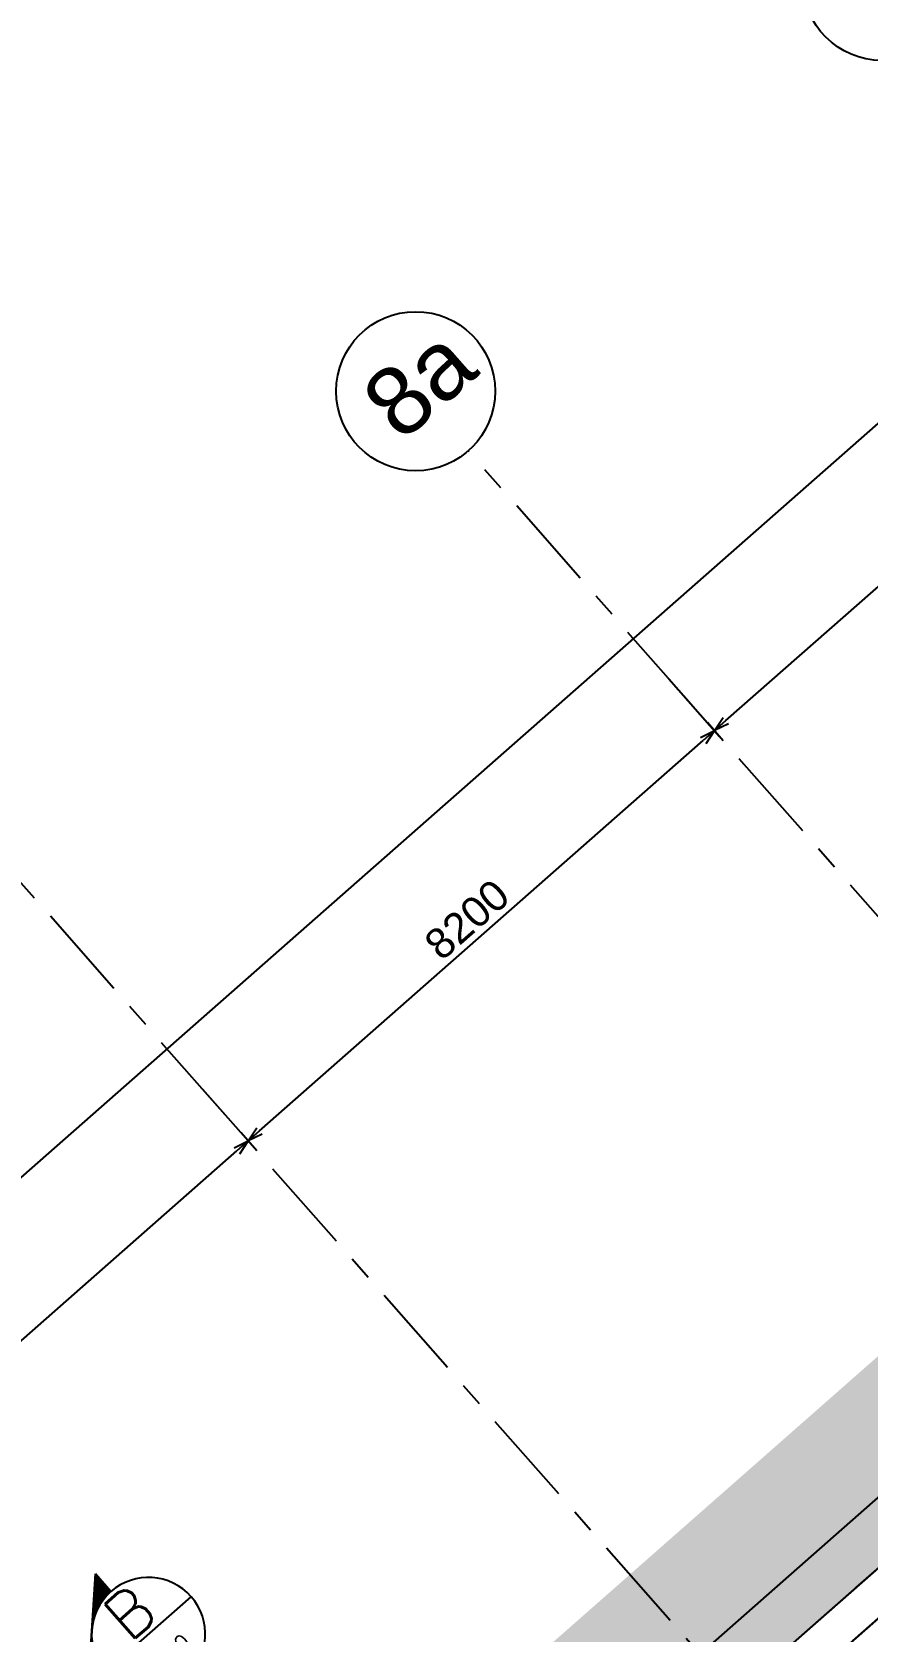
# Model space of a CAD drawing. Header units: millimetres. Extents: x 833946797 to 834440930, y 817746008 to 818399503.
# Drawn here: x 834299991 to 834311014, y 818022827 to 818043939 of the extents above; entities that cross this region are included whole.
import ezdxf
from ezdxf.enums import TextEntityAlignment as Align

# ---------------------------------------------------------------- set-up
doc = ezdxf.new("R2010")
doc.units = ezdxf.units.MM
doc.header["$LTSCALE"] = 100
for name, pattern in [('base plan(mm)$0$PHANTOM', [2.5, 1.25, -0.25, 0.25, -0.25, 0.25, -0.25]), ('Grid Line', [22.224999999999994, 12.7, -3.174999999999999, 3.174999999999999, -3.174999999999999]), ('Hidden', [9.524999999999999, 6.35, -3.175])]:
    doc.linetypes.add(name, pattern=pattern)
for name, color, linetype in [('+C-160', 160, 'Hidden'), ('A-COLS', 3, 'Continuous'), ('DLN020__', 6, 'Continuous'), ('DLN030_1', 1, 'Continuous'), ('DLN051__', 7, 'Continuous'), ('DLN052__', 7, 'Continuous'), ('DLN060__', 7, 'Continuous'), ('DLN660', 1, 'Continuous'), ('DLN914', 3, 'base plan(mm)$0$PHANTOM'), ('MARK', 7, 'Continuous')]:
    doc.layers.add(name, color=color, linetype=linetype)
doc.layers.add('A-WALL', color=7, linetype='Continuous', lineweight=9)
doc.styles.add('romans', font='romans.shx')
doc.styles.get("Standard").update_dxf_attribs({"font": 'swiss.ttf'})
doc.styles.add('Swis721tBT', font='swissl.ttf')
doc.dimstyles.new('INTDIM', dxfattribs={"dimtxt": 200, "dimasz": 125, "dimexe": 100, "dimexo": 150, "dimgap": 80, "dimtad": 1, "dimdec": 0, "dimzin": 9, "dimdsep": 46, "dimtxsty": 'Swis721tBT', "dimblk": 'OPEN30', "dimcen": -125, "dimclrd": 256, "dimclre": 256, "dimclrt": 2, "dimaunit": 1, "dimadec": 1, "dimazin": 0, "dimtfac": 0.4444444444444444, "dimtdec": 0, "dimtix": 1, "dimtmove": 2, "dimatfit": 3, "dimldrblk": 'OPEN30', "dimfxl": 0, "dimtolj": 1, "dimlwd": -1, "dimlwe": -1, "dimarcsym": 0})

# ---------------------------------------------------------------- blocks, each defined once
blk = doc.blocks.new('_Open30')
at = {"color": 0, "linetype": 'ByBlock', "lineweight": -2}
for p, q in [((-1, 0.26794919), (0, 0)), ((0, 0), (-1, -0.26794919)), ((0, 0), (-1, 0))]:
    blk.add_line(p, q, dxfattribs=at)
blk = doc.blocks.new('*D25')
at = {"layer": 'Defpoints', "color": 0}
for p in [(834302143.7785676, 818030093.6633787), (834302844.5138489, 818029297.4410814), (834297320.1041328, 818021195.0761733)]:
    blk.add_point(p, dxfattribs=at)
at = {"layer": 'DLN030_1', "linetype": 'Continuous'}
for p, q in [((834302242.8775067, 818029981.0605357), (834302910.5798084, 818029222.3725194)), ((834295863.1375422, 818023153.3068281), (834302694.3767247, 818029165.3091626)), ((834297221.0051937, 818021307.6790164), (834295646.9344589, 818023096.2434715))]:
    blk.add_line(p, q, dxfattribs=at)
at = {"layer": 'DLN030_1', "xscale": 200, "yscale": 200, "zscale": 200}
for p, rotation in [((834302844.5138489, 818029297.4410814), 41.35019658541407), ((834295713.0004182, 818023021.1749095), 221.350196585414)]:
    blk.add_blockref('_Open30', p, dxfattribs=dict(at, rotation=rotation))
at = {"layer": 'DLN030_1', "color": 2, "insert": (834299090.0946409, 818026373.6789387), "char_height": 400, "attachment_point": 5, "rotation": 41.350196585414075, "style": 'Swis721tBT'}
blk.add_mtext('\\A1;9500', dxfattribs=at)
blk = doc.blocks.new('*D26')
at = {"layer": 'Defpoints', "color": 0}
for p in [(834308299.4007286, 818035511.0719672), (834309000.1360098, 818034714.8496699), (834302143.7785676, 818030093.6633787)]:
    blk.add_point(p, dxfattribs=at)
at = {"layer": 'DLN030_1', "linetype": 'Continuous'}
for p, q in [((834308398.4996676, 818035398.4691242), (834309066.2019693, 818034639.7811079)), ((834302994.6510445, 818029429.5729189), (834308849.9988858, 818034582.7177511)), ((834302242.8775067, 818029981.0605357), (834302910.5798799, 818029222.3724381))]:
    blk.add_line(p, q, dxfattribs=at)
at = {"layer": 'DLN030_1', "xscale": 200, "yscale": 200, "zscale": 200}
for p, rotation in [((834309000.1360098, 818034714.8496699), 41.35019658541407), ((834302844.5139204, 818029297.4410001), 221.350196585414)]:
    blk.add_blockref('_Open30', p, dxfattribs=dict(at, rotation=rotation))
at = {"layer": 'DLN030_1', "color": 2, "insert": (834305733.6624727, 818032220.5162785), "char_height": 400, "attachment_point": 5, "rotation": 41.350196585414075, "style": 'Swis721tBT'}
blk.add_mtext('\\A1;8200', dxfattribs=at)
blk = doc.blocks.new('*D27')
at = {"layer": 'Defpoints', "color": 0}
for p in [(834314455.0228885, 818040928.4805546), (834315155.7581697, 818040132.2582574), (834308299.4007286, 818035511.0719672)]:
    blk.add_point(p, dxfattribs=at)
at = {"layer": 'DLN030_1', "linetype": 'Continuous'}
for p, q in [((834314554.1218276, 818040815.8777114), (834315221.8241291, 818040057.1896954)), ((834309150.2732055, 818034846.9815075), (834315005.6210455, 818040000.1263386)), ((834308398.4996676, 818035398.4691242), (834309066.2020408, 818034639.7810266))]:
    blk.add_line(p, q, dxfattribs=at)
at = {"layer": 'DLN030_1', "xscale": 200, "yscale": 200, "zscale": 200}
for p, rotation in [((834315155.7581697, 818040132.2582574), 41.35019658541407), ((834309000.1360813, 818034714.8495888), 221.350196585414)]:
    blk.add_blockref('_Open30', p, dxfattribs=dict(at, rotation=rotation))
at = {"layer": 'DLN030_1', "color": 2, "insert": (834311889.284633, 818037637.9248666), "char_height": 400, "attachment_point": 5, "rotation": 41.350196585414075, "style": 'Swis721tBT'}
blk.add_mtext('\\A1;8200', dxfattribs=at)
blk = doc.blocks.new('*D30')
at = {"layer": 'Defpoints', "color": 0}
for p in [(834315938.6100206, 818045751.3765471), (834317314.1239, 818044188.4256722), (834265417.4671645, 818001288.9865495)]:
    blk.add_point(p, dxfattribs=at)
at = {"layer": 'DLN030_1', "linetype": 'Continuous'}
for p, q in [((834316037.7089597, 818045638.7737039), (834317380.1898594, 818044113.35711)), ((834266943.1187557, 817999858.1669255), (834317163.986776, 818044056.2937535)), ((834265516.5661036, 818001176.3837065), (834266859.047591, 817999650.9664446))]:
    blk.add_line(p, q, dxfattribs=at)
at = {"layer": 'DLN030_1', "xscale": 200, "yscale": 200, "zscale": 200}
for p, rotation in [((834317314.1239, 818044188.4256722), 41.35019658541407), ((834266792.9816316, 817999726.0350068), 221.350196585414)]:
    blk.add_blockref('_Open30', p, dxfattribs=dict(at, rotation=rotation))
at = {"layer": 'DLN030_1', "color": 2, "insert": (834291094.813788, 818022092.5010924), "char_height": 400, "attachment_point": 1, "rotation": 41.350196585414075, "line_spacing_factor": 0.9385317878468563, "style": 'Swis721tBT'}
blk.add_mtext('\\A1;67300', dxfattribs=at)
blk = doc.blocks.new('*X7')
at = {"color": 0}
for p, q in [((66039.1414633413, 54900), (66065.84002230906, 54900)), ((66051.6414633413, 54912.5), (66065.84002230906, 54912.5)), ((66064.1414633413, 54925), (66065.84002230906, 54925)), ((65826.6414633413, 54687.5), (66065.84002230906, 54687.5)), ((65839.1414633413, 54700), (66065.84002230906, 54700)), ((65851.6414633413, 54712.5), (66065.84002230906, 54712.5)), ((65864.1414633413, 54725), (66065.84002230906, 54725)), ((65876.6414633413, 54737.5), (66065.84002230906, 54737.5)), ((65889.1414633413, 54750), (66065.84002230906, 54750)), ((65901.6414633413, 54762.5), (66065.84002230906, 54762.5)), ((65914.1414633413, 54775), (66065.84002230906, 54775)), ((65926.6414633413, 54787.5), (66065.84002230906, 54787.5)), ((65939.1414633413, 54800), (66065.84002230906, 54800)), ((65951.6414633413, 54812.5), (66065.84002230906, 54812.5)), ((65964.1414633413, 54825), (66065.84002230906, 54825)), ((65976.6414633413, 54837.5), (66065.84002230906, 54837.5)), ((65989.1414633413, 54850), (66065.84002230906, 54850)), ((66001.6414633413, 54862.5), (66065.84002230906, 54862.5)), ((66014.1414633413, 54875), (66065.84002230906, 54875)), ((66026.6414633413, 54887.5), (66065.84002230906, 54887.5)), ((65614.1414633413, 54475), (65628.04354662479, 54475)), ((65626.6414633413, 54487.5), (65645.97639706728, 54487.5)), ((65639.1414633413, 54500), (65665.09986524869, 54500)), ((65651.6414633413, 54512.5), (65685.59354545441, 54512.5)), ((65664.1414633413, 54525), (65707.692576639, 54525)), ((65676.6414633413, 54537.5), (65731.71534120996, 54537.5)), ((65689.1414633413, 54550), (65758.11203820755, 54550)), ((65701.6414633413, 54562.5), (65787.5573928138, 54562.5)), ((65714.1414633413, 54575), (65821.14954117146, 54575)), ((65726.6414633413, 54587.5), (65860.91774133661, 54587.5)), ((65739.1414633413, 54600), (65911.56639877426, 54600)), ((65751.6414633413, 54612.5), (65993.07285527498, 54612.5)), ((65764.1414633413, 54625), (66065.84002230906, 54625)), ((65776.6414633413, 54637.5), (66065.84002230906, 54637.5)), ((65789.1414633413, 54650), (66065.84002230906, 54650)), ((65801.6414633413, 54662.5), (66065.84002230906, 54662.5)), ((65814.1414633413, 54675), (66065.84002230906, 54675)), ((65401.64146334129, 54262.5), (65429.19397499046, 54262.5)), ((65414.14146334129, 54275), (65437.15059242655, 54275)), ((65426.64146334129, 54287.5), (65445.46101804989, 54287.5)), ((65439.14146334129, 54300), (65454.13967196977, 54300)), ((65451.64146334129, 54312.5), (65463.20246267242, 54312.5)), ((65464.14146334129, 54325), (65472.66699699067, 54325)), ((65476.64146334129, 54337.5), (65482.55283091449, 54337.5)), ((65489.14146334129, 54350), (65492.88177136527, 54350)), ((65501.64146334129, 54362.5), (65503.67824220996, 54362.5)), ((65514.14146334129, 54375), (65514.96973205575, 54375)), ((65526.64146334129, 54387.5), (65526.78734736589, 54387.5)), ((65551.6414633413, 54412.5), (65552.14779371046, 54412.5)), ((65564.1414633413, 54425), (65565.7781107399, 54425)), ((65576.6414633413, 54437.5), (65580.11208911827, 54437.5)), ((65589.1414633413, 54450), (65595.21401924254, 54450)), ((65601.6414633413, 54462.5), (65611.16041594655, 54462.5)), ((65189.14146334129, 54050), (65338.75122098476, 54050)), ((65201.64146334129, 54062.5), (65342.02869696879, 54062.5)), ((65214.14146334129, 54075), (65345.53797152035, 54075)), ((65226.64146334129, 54087.5), (65349.28245026688, 54087.5)), ((65239.14146334129, 54100), (65353.26584109662, 54100)), ((65251.64146334129, 54112.5), (65357.49217456037, 54112.5)), ((65264.14146334129, 54125), (65361.96582680975, 54125)), ((65276.64146334129, 54137.5), (65366.69154539632, 54137.5)), ((65289.14146334129, 54150), (65371.67447832909, 54150)), ((65301.64146334129, 54162.5), (65376.92020685257, 54162.5)), ((65314.14146334129, 54175), (65382.43478249288, 54175)), ((65326.64146334129, 54187.5), (65388.2247690216, 54187.5)), ((65339.14146334129, 54200), (65394.29729011076, 54200)), ((65351.64146334129, 54212.5), (65400.66008360979, 54212.5)), ((65364.14146334129, 54225), (65407.32156354911, 54225)), ((65376.64146334129, 54237.5), (65414.29089123206, 54237.5)), ((65389.14146334129, 54250), (65421.57805704432, 54250)), ((65008.71823771733, 53862.5), (65315.84836914469, 53862.5)), ((65014.14146334129, 53875), (65315.89356455637, 53875)), ((65021.21823771733, 53850), (65316.01152849424, 53850)), ((65026.64146334129, 53887.5), (65316.14715241139, 53887.5)), ((65033.71823771733, 53837.5), (65316.38317868362, 53837.5)), ((65039.14146334129, 53900), (65316.60934430994, 53900)), ((65051.64146334129, 53912.5), (65317.28052665449, 53912.5)), ((65064.14146334129, 53925), (65318.16126226955, 53925)), ((65076.64146334129, 53937.5), (65319.25229277298, 53937.5)), ((65089.14146334129, 53950), (65320.5545417223, 53950)), ((65101.64146334129, 53962.5), (65322.06911856652, 53962.5)), ((65114.14146334129, 53975), (65323.79732344761, 53975)), ((65126.64146334129, 53987.5), (65325.74065289086, 53987.5)), ((65139.14146334129, 54000), (65327.9008064567, 54000)), ((65151.64146334129, 54012.5), (65330.27969441446, 54012.5)), ((65164.14146334129, 54025), (65332.87944652616, 54025)), ((65176.64146334129, 54037.5), (65335.70242203661, 54037.5)), ((65046.21823771733, 53825), (65316.96363012111, 53825)), ((65058.71823771733, 53812.5), (65317.75336884113, 53812.5)), ((65071.21823771733, 53800), (65318.753058551, 53800)), ((65083.71823771733, 53787.5), (65319.96354343495, 53787.5)), ((65096.21823771733, 53775), (65321.38585175318, 53775)), ((65108.71823771733, 53762.5), (65323.02120026803, 53762.5)), ((65121.21823771733, 53750), (65324.87099954305, 53750)), ((65133.71823771733, 53737.5), (65326.93686016991, 53737.5)), ((65146.21823771733, 53725), (65329.22059998866, 53725)), ((65158.71823771733, 53712.5), (65331.724252379, 53712.5)), ((65171.21823771733, 53700), (65334.45007571459, 53700)), ((65183.71823771733, 53687.5), (65337.40056408356, 53687.5)), ((65196.21823771733, 53675), (65340.57845940899, 53675)), ((65208.71823771733, 53662.5), (65343.98676510186, 53662.5)), ((65221.21823771733, 53650), (65347.62876142474, 53650)), ((65233.71823771733, 53637.5), (65351.50802275883, 53637.5)), ((65246.21823771733, 53625), (65355.62843700378, 53625)), ((65258.71823771733, 53612.5), (65359.99422737773, 53612.5)), ((65271.21823771733, 53600), (65364.60997692978, 53600)), ((65283.71823771733, 53587.5), (65369.48065613163, 53587.5)), ((65296.21823771733, 53575), (65374.61165398028, 53575)), ((65308.71823771733, 53562.5), (65380.00881311626, 53562.5)), ((65321.21823771733, 53550), (65385.67846957083, 53550)), ((65333.71823771733, 53537.5), (65391.6274978454, 53537.5)), ((65346.21823771733, 53525), (65397.86336218982, 53525)), ((65358.71823771733, 53512.5), (65404.39417510428, 53512.5)), ((65371.21823771733, 53500), (65411.22876430562, 53500)), ((65383.71823771733, 53487.5), (65418.37674966323, 53487.5)), ((65396.21823771733, 53475), (65425.84863194069, 53475)), ((65408.71823771733, 53462.5), (65433.65589559751, 53462.5)), ((65421.21823771733, 53450), (65441.81112843837, 53450)), ((65433.71823771733, 53437.5), (65450.32816157372, 53437.5)), ((65446.21823771734, 53425), (65459.22223405498, 53425)), ((65458.71823771734, 53412.5), (65468.51018767272, 53412.5)), ((65471.21823771734, 53400), (65478.2106989537, 53400)), ((65483.71823771734, 53387.5), (65488.34455740266, 53387.5)), ((65496.21823771734, 53375), (65498.935001774, 53375)), ((65508.71823771734, 53362.5), (65510.0081298917, 53362.5)), ((65521.21823771734, 53350), (65521.59340270665, 53350)), ((65546.21823771733, 53325), (65546.43895994154, 53325)), ((65558.71823771733, 53312.5), (65559.7814744029, 53312.5)), ((65571.21823771733, 53300), (65573.80288526625, 53300)), ((65583.71823771733, 53287.5), (65588.56302249692, 53287.5)), ((65596.21823771733, 53275), (65604.13272881015, 53275)), ((65608.71823771733, 53262.5), (65620.59692557371, 53262.5)), ((65621.21823771733, 53250), (65638.05888023887, 53250)), ((65633.71823771733, 53237.5), (65656.6463079985, 53237.5)), ((65646.21823771733, 53225), (65676.52037709234, 53225)), ((65658.71823771733, 53212.5), (65697.88951412744, 53212.5)), ((65671.21823771733, 53200), (65721.03157288893, 53200)), ((65683.71823771733, 53187.5), (65746.33156058713, 53187.5)), ((65696.21823771733, 53175), (65774.35083308876, 53175)), ((65708.71823771733, 53162.5), (65805.96748094946, 53162.5)), ((65721.21823771734, 53150), (65842.70547080907, 53150)), ((65733.71823771734, 53137.5), (65887.70575162121, 53137.5)), ((65746.21823771734, 53125), (65950.24543457289, 53125)), ((65758.71823771734, 53112.5), (66065.84002230906, 53112.5)), ((65771.21823771734, 53100), (66065.84002230906, 53100)), ((65783.71823771734, 53087.5), (66065.84002230906, 53087.5)), ((65796.21823771734, 53075), (66065.84002230906, 53075)), ((65808.71823771734, 53062.5), (66065.84002230906, 53062.5)), ((65821.21823771734, 53050), (66065.84002230906, 53050)), ((65833.71823771734, 53037.5), (66065.84002230906, 53037.5)), ((65846.21823771734, 53025), (66065.84002230906, 53025)), ((65858.71823771734, 53012.5), (66065.84002230906, 53012.5)), ((65871.21823771734, 53000), (66065.84002230906, 53000)), ((65883.71823771734, 52987.5), (66065.84002230906, 52987.5)), ((65896.21823771734, 52975), (66065.84002230906, 52975)), ((65908.71823771734, 52962.5), (66065.84002230906, 52962.5)), ((65921.21823771734, 52950), (66065.84002230906, 52950)), ((65933.71823771734, 52937.5), (66065.84002230906, 52937.5)), ((65946.21823771734, 52925), (66065.84002230906, 52925)), ((65958.71823771734, 52912.5), (66065.84002230906, 52912.5)), ((65971.21823771734, 52900), (66065.84002230906, 52900)), ((65983.71823771734, 52887.5), (66065.84002230906, 52887.5)), ((65996.21823771734, 52875), (66065.84002230906, 52875)), ((66008.71823771734, 52862.5), (66065.84002230906, 52862.5)), ((66021.21823771734, 52850), (66065.84002230907, 52850)), ((66033.71823771734, 52837.5), (66065.84002230907, 52837.5)), ((66046.21823771734, 52825), (66065.84002230907, 52825)), ((66058.71823771734, 52812.5), (66065.84002230907, 52812.5))]:
    blk.add_line(p, q, dxfattribs=at)
blk = doc.blocks.new('SECUL')
at = {"layer": 'MARK'}
for p, q in [((-1.414213562369696, 2), (0, 3.414213562369696)), ((0, 3), (0, 3.414213562369696)), ((-1.414213562369696, 2), (0, 0.5857864376230282)), ((-1, 2), (1, 2)), ((0, 0), (0, 1))]:
    blk.add_line(p, q, dxfattribs=at)
for start, end in [(90, 270), (270, 90)]:
    blk.add_arc((0, 2), 0.9999999999995635, start, end, dxfattribs=at)
at = {"layer": 'MARK', "xscale": 0.001333333333333333, "yscale": 0.001333333333333333, "zscale": 0.001333333333333333}
blk.add_blockref('*X7', (-88.08778669640742, -69.8213845162536), dxfattribs=at)
at = {"layer": 'MARK', "style": 'romans'}
for tag, height, p in [('SECUL1', 0.7999999999999999, (0, 2.5)), ('SECUL2', 0.2666666666666667, (0, 1.5))]:
    blk.add_attdef(tag, text='', height=height, dxfattribs=at).set_placement(p, align=Align.MIDDLE)
blk = doc.blocks.new('DLN_Parking - Parking - 2500 x 5000 _WL_-V11-Car Park_B2_F')
at = {"layer": 'DLN660'}
for p, q in [((0, 0), (0, 4999.995340003706)), ((2500.000000000001, 4999.995340003695), (2500, 0)), ((2500, 0), (0, 0))]:
    blk.add_line(p, q, dxfattribs=at)
blk = doc.blocks.new('A$C029C5A43')
at = {"layer": '+C-160'}
for p, q in [((85920.96153235435, 92815.69955384731, -0.07028772469116416), (21520.96153783798, 92815.69955420494, -0.07028772469116418)), ((85420.9615240097, 92315.69955432415, -0.07028772469116416), (22020.96153759956, 92315.69955408573, -0.07028772469116418))]:
    blk.add_line(p, q, dxfattribs=at)

msp = doc.modelspace()

# ---------------------------------------------------------------- hatches: boundary and pattern name
at = {"layer": 'A-WALL'}
h = msp.add_hatch(dxfattribs=at)
h.set_pattern_fill('ANSI31', scale=50, angle=-6.361109362927034e-15)
h.set_pattern_definition([(86.3501958279957, (-1.192092895507812e-07, 1.192092895507812e-07), (-158.4280186349138, 10.10571182131174), [])])
edge = h.paths.add_edge_path()
edge.add_line((834373398.9201546, 817975260.548027), (834373587.7881666, 817975426.7660248))
edge.add_line((834373587.7881668, 817975426.7660248), (834373233.2643241, 817980497.9923743))
edge.add_line((834373233.2643241, 817980497.9923743), (834338943.7585428, 818019460.0237285))
edge.add_arc((834332615.6261824, 818013879.7363707), 8437.112430546018, 41.40656209306128, 102.7631053202158)
edge.add_line((834330751.6949148, 818022108.3830634), (834321993.2614791, 818032060.3016281))
edge.add_line((834321993.2614793, 818032060.3016281), (834277327.4665351, 817992751.0563895))
edge.add_line((834277327.466535, 817992751.0563895), (834277459.5984685, 817992600.9192455))
edge.add_line((834277459.5984687, 817992600.9192456), (834321975.2562567, 818031778.0322049))
edge.add_line((834321975.2562566, 818031778.0322047), (834330680.6719674, 818021886.3572645))
edge.add_arc((834332615.6256013, 818013879.7351375), 8237.113781559863, 41.40793444522251, 103.58612611412508, ccw=False)
edge.add_line((834338793.6214172, 818019327.8918118), (834373038.4656745, 817980416.6081657))
edge.add_line((834373038.4656745, 817980416.6081657), (834373398.9201547, 817975260.5480269))
at = {"layer": 'DLN060__'}
h = msp.add_hatch(dxfattribs=at)
h.set_pattern_fill('EARTH', color=251, scale=150, angle=45.00000000000045)
h.set_pattern_definition([(86.35019582799568, (1453154.080526948, 238293.1648491621), (-889.9338408816122, 1011.202382737353), [952.4999999999997, -952.4999999999997]), (86.35019582799568, (1452797.617485166, 238315.9027007818), (-889.9338408816122, 1011.202382737353), [952.4999999999997, -952.4999999999997]), (86.35019582799568, (1452441.154443264, 238338.6405525208), (-889.9338408816122, 1011.202382737353), [952.4999999999997, -952.4999999999997]), (176.3501958279956, (1452329.91271317, 238465.0408502817), (-1011.202382737353, -889.9338408816122), [952.4999999999997, -952.4999999999997]), (176.3501958279956, (1452352.650564909, 238821.5038923025), (-1011.202382737353, -889.9338408816122), [952.4999999999997, -952.4999999999997]), (176.3501958279956, (1452375.388416171, 239177.9669340849), (-1011.202382737353, -889.9338408816122), [952.4999999999997, -952.4999999999997])])
edge = h.paths.add_edge_path()
edge.add_line((834303001.7276638, 817954269.3640027), (834304578.4320031, 817955656.4492704))
edge.add_line((834304578.4320035, 817955656.4492706), (834331037.8483403, 817925591.4898139))
edge.add_line((834331037.84834, 817925591.4898137), (834375206.4562329, 817964463.1732086))
edge.add_line((834375206.4562325, 817964463.1732087), (834374060.8627851, 817980844.7536951))
edge.add_line((834374060.8627853, 817980844.7536948), (834339581.52124, 818020021.9484737))
edge.add_arc((834332615.9355372, 818013881.6562957), 9285.611030570026, 41.3967707884505, 99.60462301211987)
edge.add_line((834331066.6470942, 818023037.1069965), (834322069.7839626, 818033259.9453678))
edge.add_line((834322069.7839628, 818033259.9453679), (834273725.6293017, 817990713.4683118))
edge.add_line((834273725.6293014, 817990713.4683118), (834304578.4320035, 817955656.4492704))
edge.add_line((834304578.4320037, 817955656.4492702), (834303001.7276647, 817954269.3640032))
edge.add_line((834303001.7276647, 817954269.3640034), (834270761.539974, 817990902.8227202))
edge.add_line((834270761.5399741, 817990902.8227199), (834322258.575107, 818036224.0691499))
edge.add_line((834322258.5751069, 818036224.0691499), (834331970.2700638, 818025188.991452))
edge.add_arc((834332622.2949393, 818013717.2690969), 11490.23717038002, 42.02614068141469, 93.25305315063548, ccw=False)
edge.add_line((834341157.6965528, 818021409.6334623), (834375550.7708069, 817982329.9209781))
edge.add_line((834375550.770807, 817982329.9209781), (834377279.0058944, 817963489.7294939))
edge.add_line((834377279.0058941, 817963489.7294935), (834330848.7932926, 817922627.6645511))
edge.add_line((834330848.7932928, 817922627.6645511), (834303001.7276639, 817954269.3640026))

# ---------------------------------------------------------------- linework, layer by layer
at = {"layer": 'A-COLS', "color": 5}
for p, q in [((834322069.5194498, 818033260.2452258, -0.07028772469116416), (834273725.3649215, 817990713.7680243, -0.07028772469116418)), ((834322024.5064205, 818032554.5726138, -0.07028772469116416), (834274431.0375282, 817990668.7550015, -0.07028772469116418))]:
    msp.add_line(p, q, dxfattribs=at)
at = {"layer": 'DLN020__', "linetype": 'Grid Line'}
for p, q in [((834373302.995207, 817961649.6379813), (834305749.8910171, 818038407.9954922)), ((834367147.3730458, 817956232.229393), (834299594.268856, 818032990.586904))]:
    msp.add_line(p, q, dxfattribs=at)
at = {"layer": 'DLN020__', "linetype": 'Continuous'}
for centre in [(834311211.8206104, 818044613.623988), (834305056.1984507, 818039196.2154003)]:
    msp.add_circle(centre, 1050, dxfattribs=at)
at = {"layer": 'DLN060__', "color": 252, "elevation": -0.07028772469116415}
msp.add_lwpolyline([(834375206.4562331, 817964463.1732087), (834374060.8627862, 817980844.753696), (834339581.5211077, 818020021.9486244, 0.2600156271993366), (834331066.6470948, 818023037.1069967), (834322069.5195853, 818033260.2453452), (834273725.3649218, 817990713.7680243), (834331037.84834, 817925591.4898137), (834375206.4562331, 817964463.1732087)], format="xyb", dxfattribs=at)
at = {"layer": 'DLN060__', "color": 252}
msp.add_lwpolyline([(834374690.4162832, 817964675.0771755), (834373573.8704634, 817980641.2868936), (834339206.2343441, 818019691.5547479, 0.2684143611660056), (834330878.4705716, 818022494.1056408), (834322024.5064214, 818032554.5726142), (834274431.037528, 817990668.7550014), (834331082.5972952, 817926297.4617568), (834374690.4162832, 817964675.0771755)], format="xyb", dxfattribs=at)
at = {"layer": 'DLN914', "ltscale": 100}
msp.add_lwpolyline([(834108001.0001659, 818027126.9998553, 0.5997319357281573), (834250993.0001659, 817971638.9998559), (834354591.0001659, 818062812.9998559), (834364181.0001667, 818069492.9998553), (834374299.0001667, 818054160.9998558), (834383724.000166, 817919333.9998553), (834429567.9156525, 817872652.71497), (834427481.0001658, 817871855.999855), (834422426.0001667, 817865905.9998558), (834398360.0001665, 817846373.9998556), (834371127.0001667, 817819015.9998554), (834357334.0001659, 817802649.9998552), (834345460.0001668, 817778029.9998552), (834335418.0001663, 817757918.9998554, -0.3055461609722735), (834321131.000166, 817746232.9998553), (834321131.0001658, 817746232.9998552), (834302565.000166, 817746007.999855), (834292360.0001667, 817748207.9998553), (834267601.0001658, 817746621.9998558), (834095099.0001659, 817746457.9998552)], format="xyb", dxfattribs=at)

# ---------------------------------------------------------------- block references
at = {"rotation": 41.35019582799567}
msp.add_blockref('A$C029C5A43', (834318889.4698145, 817906820.3266928), dxfattribs=at)
at = {"layer": 'DLN052__', "xscale": 750.0000000000001, "yscale": 750.0000000000001, "zscale": 750.0000000000001, "rotation": 41.35019582799266}
msp.add_blockref('SECUL', (834302519.3573864, 818021658.9209319), dxfattribs=at).add_auto_attribs({'SECUL1': 'B', 'SECUL2': '3000'})
at = {"layer": 'DLN660', "rotation": 41.3501958279957}
msp.add_blockref('DLN_Parking - Parking - 2500 x 5000 _WL_-V11-Car Park_B2_F', (834313530.0568472, 818017685.5856181), dxfattribs=at)

# ---------------------------------------------------------------- texts
at = {"layer": 'DLN051__', "insert": (834304275.1492356, 818039186.175093), "char_height": 900.0000000000005, "attachment_point": 1, "rotation": 41.35019582799572}
msp.add_mtext_dynamic_manual_height_columns('8a', width=1139.35347136853, gutter_width=1, heights=[0], dxfattribs=at)

# ---------------------------------------------------------------- dimensions: what is measured, and where the dimension line sits
at = {"layer": 'DLN030_1'}
dim = msp.add_linear_dim(base=(834317314.1239, 818044188.4256722), p1=(834265417.4671644, 818001288.9865495), p2=(834315938.6100209, 818045751.3765472), angle=41.35019658541407, dimstyle='INTDIM', override={"dimtxt": 400, "dimasz": 200, "dimarcsym": 2}, dxfattribs=at)
dim.commit()
dim.dimension.update_dxf_attribs({"geometry": '*D30', "text_midpoint": (834291810.586377, 818022367.2037851), "dimtype": 160})
for base, p1, p2, picture, middle in [((834315155.7581697, 818040132.2582574), (834308299.4007286, 818035511.0719672), (834314455.0228885, 818040928.4805546), '*D27', (834311889.284633, 818037637.9248666)), ((834309000.1360098, 818034714.8496699), (834302143.7785677, 818030093.663379), (834308299.4007286, 818035511.0719672), '*D26', (834305733.6624727, 818032220.5162785)), ((834302844.5138489, 818029297.4410814), (834297320.1041328, 818021195.0761732), (834302143.7785677, 818030093.663379), '*D25', (834299090.0946409, 818026373.6789387))]:
    dim = msp.add_linear_dim(base=base, p1=p1, p2=p2, angle=41.35019658541407, dimstyle='INTDIM', override={"dimtxt": 400, "dimasz": 200, "dimarcsym": 2}, dxfattribs=at)
    dim.commit()
    dim.dimension.update_dxf_attribs({"geometry": picture, "text_midpoint": middle})

doc.saveas('drawing.dxf')
